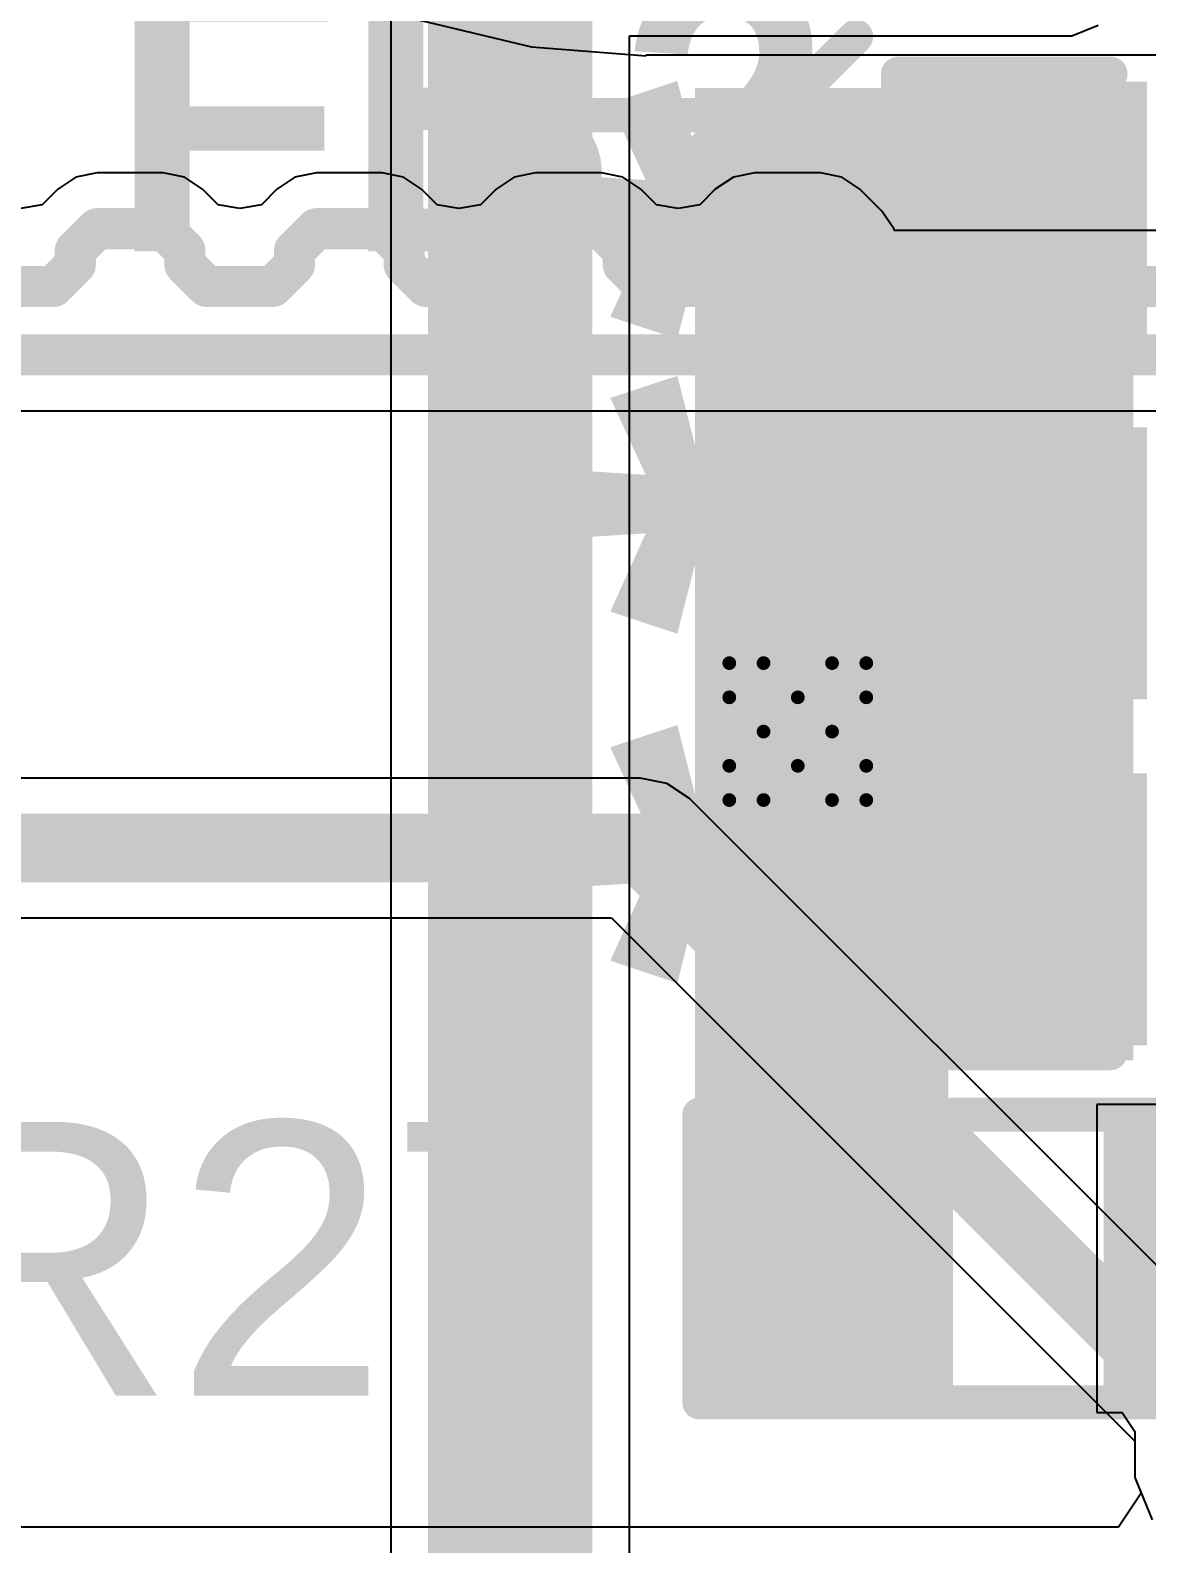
# Model space of a CAD drawing. Header units: inches. Extents: x -0.2 to 17.4, y -0.2 to 2.6.
# Drawn here: x 0.6389 to 0.8019, y 0.0514 to 0.2724 of the extents above; entities that cross this region are included whole.
import ezdxf

# ---------------------------------------------------------------- set-up
doc = ezdxf.new("R2010")
doc.units = ezdxf.units.IN
doc.header["$MEASUREMENT"] = 0
for name, color, linetype in [('Bottom Layer', 5, 'Continuous'), ('Drill Drawing', 1, 'Continuous'), ('Top Layer', 1, 'Continuous'), ('Top Overlay', 2, 'Continuous'), ('Top Paste', 8, 'Continuous'), ('Top Solder', 216, 'Continuous'), ('Via Holes', 16, 'Continuous')]:
    doc.layers.add(name, color=color, linetype=linetype)
doc.styles.add('Arial', font='', dxfattribs={"height": 0.2})
doc.styles.add('Arial_Bold', font='', dxfattribs={"height": 0.2})
doc.styles.get('Arial').set_extended_font_data('Arial')
doc.styles.get('Arial_Bold').set_extended_font_data('Arial', bold=True)

# ---------------------------------------------------------------- blocks, each defined once
blk = doc.blocks.new('R___0603_30')
at = {"layer": 'Top Layer'}
for points in [[(-0.015, 0.0175), (-0.015, -0.0175), (-0.045, -0.0175), (-0.045, 0.0175)], [(0.045, 0.0175), (0.045, -0.0175), (0.015, -0.0175), (0.015, 0.0175)]]:
    blk.add_hatch(color=1, dxfattribs=at).paths.add_polyline_path(points)
at = {"layer": 'Top Paste'}
for points in [[(-0.015, 0.0175), (-0.015, -0.0175), (-0.045, -0.0175), (-0.045, 0.0175)], [(0.045, 0.0175), (0.045, -0.0175), (0.015, -0.0175), (0.015, 0.0175)]]:
    blk.add_hatch(color=8, dxfattribs=at).paths.add_polyline_path(points)
at = {"layer": 'Top Solder'}
for points in [[(-0.011, 0.0215), (-0.011, -0.0215), (-0.049, -0.0215), (-0.049, 0.0215)], [(0.049, 0.0215), (0.049, -0.0215), (0.011, -0.0215), (0.011, 0.0215)]]:
    blk.add_hatch(color=216, dxfattribs=at).paths.add_polyline_path(points)
at = {"layer": 'Top Overlay'}
for points in [[(0.048, 0.021, 0.005, 0.005, 0), (-0.048, 0.021, 0.005, 0.005, 0)], [(-0.048, 0.021, 0.005, 0.005, 0), (-0.048, -0.021, 0.005, 0.005, 0)], [(0.048, 0.021, 0.005, 0.005, 0), (0.048, -0.021, 0.005, 0.005, 0)], [(0.048, -0.021, 0.005, 0.005, 0), (-0.048, -0.021, 0.005, 0.005, 0)]]:
    blk.add_lwpolyline(points, format="xyseb", dxfattribs=at)
for points in [[(-0.04925, 0.021, 0.0025, 0.0025, 1), (-0.04675, 0.021, 0.0025, 0.0025, 1)], [(-0.04925, 0.021, 0.0025, 0.0025, 1), (-0.04675, 0.021, 0.0025, 0.0025, 1)], [(0.04675, 0.021, 0.0025, 0.0025, 1), (0.04925, 0.021, 0.0025, 0.0025, 1)], [(0.04675, 0.021, 0.0025, 0.0025, 1), (0.04925, 0.021, 0.0025, 0.0025, 1)], [(-0.04925, -0.021, 0.0025, 0.0025, 1), (-0.04675, -0.021, 0.0025, 0.0025, 1)], [(-0.04925, -0.021, 0.0025, 0.0025, 1), (-0.04675, -0.021, 0.0025, 0.0025, 1)], [(0.04675, -0.021, 0.0025, 0.0025, 1), (0.04925, -0.021, 0.0025, 0.0025, 1)], [(0.04675, -0.021, 0.0025, 0.0025, 1), (0.04925, -0.021, 0.0025, 0.0025, 1)]]:
    blk.add_lwpolyline(points, format="xyseb", close=True, dxfattribs=at)
blk = doc.blocks.new('C___0603_83')
at = {"layer": 'Top Layer'}
for points in [[(-0.015, 0.0175), (-0.015, -0.0175), (-0.045, -0.0175), (-0.045, 0.0175)], [(0.045, 0.0175), (0.045, -0.0175), (0.015, -0.0175), (0.015, 0.0175)]]:
    blk.add_hatch(color=1, dxfattribs=at).paths.add_polyline_path(points)
at = {"layer": 'Top Paste'}
for points in [[(-0.015, 0.0175), (-0.015, -0.0175), (-0.045, -0.0175), (-0.045, 0.0175)], [(0.045, 0.0175), (0.045, -0.0175), (0.015, -0.0175), (0.015, 0.0175)]]:
    blk.add_hatch(color=8, dxfattribs=at).paths.add_polyline_path(points)
at = {"layer": 'Top Solder'}
for points in [[(-0.01264, 0.01986), (-0.01264, -0.01986), (-0.04736, -0.01986), (-0.04736, 0.01986)], [(0.04736, 0.01986), (0.04736, -0.01986), (0.01264, -0.01986), (0.01264, 0.01986)]]:
    blk.add_hatch(color=216, dxfattribs=at).paths.add_polyline_path(points)
at = {"layer": 'Top Overlay'}
for points in [[(-0.049, 0.021, 0.005, 0.005, 0), (-0.018, 0.021, 0.005, 0.005, 0)], [(-0.049, -0.021, 0.005, 0.005, 0), (-0.049, 0.021, 0.005, 0.005, 0)], [(0.018, 0.021, 0.005, 0.005, 0), (0.049, 0.021, 0.005, 0.005, 0)], [(0.049, -0.021, 0.005, 0.005, 0), (0.049, 0.021, 0.005, 0.005, 0)], [(-0.049, -0.021, 0.005, 0.005, 0), (-0.018, -0.021, 0.005, 0.005, 0)], [(0.018, -0.021, 0.005, 0.005, 0), (0.049, -0.021, 0.005, 0.005, 0)]]:
    blk.add_lwpolyline(points, format="xyseb", dxfattribs=at)
for points in [[(-0.05025, 0.021, 0.0025, 0.0025, 1), (-0.04775, 0.021, 0.0025, 0.0025, 1)], [(-0.05025, 0.021, 0.0025, 0.0025, 1), (-0.04775, 0.021, 0.0025, 0.0025, 1)], [(-0.01925, 0.021, 0.0025, 0.0025, 1), (-0.01675, 0.021, 0.0025, 0.0025, 1)], [(0.01675, 0.021, 0.0025, 0.0025, 1), (0.01925, 0.021, 0.0025, 0.0025, 1)], [(0.04775, 0.021, 0.0025, 0.0025, 1), (0.05025, 0.021, 0.0025, 0.0025, 1)], [(0.04775, 0.021, 0.0025, 0.0025, 1), (0.05025, 0.021, 0.0025, 0.0025, 1)], [(-0.05025, -0.021, 0.0025, 0.0025, 1), (-0.04775, -0.021, 0.0025, 0.0025, 1)], [(-0.05025, -0.021, 0.0025, 0.0025, 1), (-0.04775, -0.021, 0.0025, 0.0025, 1)], [(-0.01925, -0.021, 0.0025, 0.0025, 1), (-0.01675, -0.021, 0.0025, 0.0025, 1)], [(0.01675, -0.021, 0.0025, 0.0025, 1), (0.01925, -0.021, 0.0025, 0.0025, 1)], [(0.04775, -0.021, 0.0025, 0.0025, 1), (0.05025, -0.021, 0.0025, 0.0025, 1)], [(0.04775, -0.021, 0.0025, 0.0025, 1), (0.05025, -0.021, 0.0025, 0.0025, 1)]]:
    blk.add_lwpolyline(points, format="xyseb", close=True, dxfattribs=at)
blk = doc.blocks.new('C___0603_84')
at = {"layer": 'Top Layer'}
for points in [[(-0.015, 0.0175), (-0.015, -0.0175), (-0.045, -0.0175), (-0.045, 0.0175)], [(0.045, 0.0175), (0.045, -0.0175), (0.015, -0.0175), (0.015, 0.0175)]]:
    blk.add_hatch(color=1, dxfattribs=at).paths.add_polyline_path(points)
at = {"layer": 'Top Paste'}
for points in [[(-0.015, 0.0175), (-0.015, -0.0175), (-0.045, -0.0175), (-0.045, 0.0175)], [(0.045, 0.0175), (0.045, -0.0175), (0.015, -0.0175), (0.015, 0.0175)]]:
    blk.add_hatch(color=8, dxfattribs=at).paths.add_polyline_path(points)
at = {"layer": 'Top Solder'}
for points in [[(-0.01264, 0.01986), (-0.01264, -0.01986), (-0.04736, -0.01986), (-0.04736, 0.01986)], [(0.04736, 0.01986), (0.04736, -0.01986), (0.01264, -0.01986), (0.01264, 0.01986)]]:
    blk.add_hatch(color=216, dxfattribs=at).paths.add_polyline_path(points)
at = {"layer": 'Top Overlay'}
for points in [[(-0.049, 0.021, 0.005, 0.005, 0), (-0.018, 0.021, 0.005, 0.005, 0)], [(-0.049, -0.021, 0.005, 0.005, 0), (-0.049, 0.021, 0.005, 0.005, 0)], [(0.018, 0.021, 0.005, 0.005, 0), (0.049, 0.021, 0.005, 0.005, 0)], [(0.049, -0.021, 0.005, 0.005, 0), (0.049, 0.021, 0.005, 0.005, 0)], [(-0.049, -0.021, 0.005, 0.005, 0), (-0.018, -0.021, 0.005, 0.005, 0)], [(0.018, -0.021, 0.005, 0.005, 0), (0.049, -0.021, 0.005, 0.005, 0)]]:
    blk.add_lwpolyline(points, format="xyseb", dxfattribs=at)
for points in [[(-0.05025, 0.021, 0.0025, 0.0025, 1), (-0.04775, 0.021, 0.0025, 0.0025, 1)], [(-0.05025, 0.021, 0.0025, 0.0025, 1), (-0.04775, 0.021, 0.0025, 0.0025, 1)], [(-0.01925, 0.021, 0.0025, 0.0025, 1), (-0.01675, 0.021, 0.0025, 0.0025, 1)], [(0.01675, 0.021, 0.0025, 0.0025, 1), (0.01925, 0.021, 0.0025, 0.0025, 1)], [(0.04775, 0.021, 0.0025, 0.0025, 1), (0.05025, 0.021, 0.0025, 0.0025, 1)], [(0.04775, 0.021, 0.0025, 0.0025, 1), (0.05025, 0.021, 0.0025, 0.0025, 1)], [(-0.05025, -0.021, 0.0025, 0.0025, 1), (-0.04775, -0.021, 0.0025, 0.0025, 1)], [(-0.05025, -0.021, 0.0025, 0.0025, 1), (-0.04775, -0.021, 0.0025, 0.0025, 1)], [(-0.01925, -0.021, 0.0025, 0.0025, 1), (-0.01675, -0.021, 0.0025, 0.0025, 1)], [(0.01675, -0.021, 0.0025, 0.0025, 1), (0.01925, -0.021, 0.0025, 0.0025, 1)], [(0.04775, -0.021, 0.0025, 0.0025, 1), (0.05025, -0.021, 0.0025, 0.0025, 1)], [(0.04775, -0.021, 0.0025, 0.0025, 1), (0.05025, -0.021, 0.0025, 0.0025, 1)]]:
    blk.add_lwpolyline(points, format="xyseb", close=True, dxfattribs=at)
blk = doc.blocks.new('C___0603_85')
at = {"layer": 'Top Layer'}
for points in [[(-0.015, 0.0175), (-0.015, -0.0175), (-0.045, -0.0175), (-0.045, 0.0175)], [(0.045, 0.0175), (0.045, -0.0175), (0.015, -0.0175), (0.015, 0.0175)]]:
    blk.add_hatch(color=1, dxfattribs=at).paths.add_polyline_path(points)
at = {"layer": 'Top Paste'}
for points in [[(-0.015, 0.0175), (-0.015, -0.0175), (-0.045, -0.0175), (-0.045, 0.0175)], [(0.045, 0.0175), (0.045, -0.0175), (0.015, -0.0175), (0.015, 0.0175)]]:
    blk.add_hatch(color=8, dxfattribs=at).paths.add_polyline_path(points)
at = {"layer": 'Top Solder'}
for points in [[(-0.01264, 0.01986), (-0.01264, -0.01986), (-0.04736, -0.01986), (-0.04736, 0.01986)], [(0.04736, 0.01986), (0.04736, -0.01986), (0.01264, -0.01986), (0.01264, 0.01986)]]:
    blk.add_hatch(color=216, dxfattribs=at).paths.add_polyline_path(points)
at = {"layer": 'Top Overlay'}
for points in [[(-0.049, 0.021, 0.005, 0.005, 0), (-0.018, 0.021, 0.005, 0.005, 0)], [(-0.049, -0.021, 0.005, 0.005, 0), (-0.049, 0.021, 0.005, 0.005, 0)], [(0.018, 0.021, 0.005, 0.005, 0), (0.049, 0.021, 0.005, 0.005, 0)], [(0.049, -0.021, 0.005, 0.005, 0), (0.049, 0.021, 0.005, 0.005, 0)], [(-0.049, -0.021, 0.005, 0.005, 0), (-0.018, -0.021, 0.005, 0.005, 0)], [(0.018, -0.021, 0.005, 0.005, 0), (0.049, -0.021, 0.005, 0.005, 0)]]:
    blk.add_lwpolyline(points, format="xyseb", dxfattribs=at)
for points in [[(-0.05025, 0.021, 0.0025, 0.0025, 1), (-0.04775, 0.021, 0.0025, 0.0025, 1)], [(-0.05025, 0.021, 0.0025, 0.0025, 1), (-0.04775, 0.021, 0.0025, 0.0025, 1)], [(-0.01925, 0.021, 0.0025, 0.0025, 1), (-0.01675, 0.021, 0.0025, 0.0025, 1)], [(0.01675, 0.021, 0.0025, 0.0025, 1), (0.01925, 0.021, 0.0025, 0.0025, 1)], [(0.04775, 0.021, 0.0025, 0.0025, 1), (0.05025, 0.021, 0.0025, 0.0025, 1)], [(0.04775, 0.021, 0.0025, 0.0025, 1), (0.05025, 0.021, 0.0025, 0.0025, 1)], [(-0.05025, -0.021, 0.0025, 0.0025, 1), (-0.04775, -0.021, 0.0025, 0.0025, 1)], [(-0.05025, -0.021, 0.0025, 0.0025, 1), (-0.04775, -0.021, 0.0025, 0.0025, 1)], [(-0.01925, -0.021, 0.0025, 0.0025, 1), (-0.01675, -0.021, 0.0025, 0.0025, 1)], [(0.01675, -0.021, 0.0025, 0.0025, 1), (0.01925, -0.021, 0.0025, 0.0025, 1)], [(0.04775, -0.021, 0.0025, 0.0025, 1), (0.05025, -0.021, 0.0025, 0.0025, 1)], [(0.04775, -0.021, 0.0025, 0.0025, 1), (0.05025, -0.021, 0.0025, 0.0025, 1)]]:
    blk.add_lwpolyline(points, format="xyseb", close=True, dxfattribs=at)

msp = doc.modelspace()

# ---------------------------------------------------------------- hatches: boundary and pattern name
at = {"layer": 'Bottom Layer'}
h = msp.add_hatch(color=5, dxfattribs=at)
edge = h.paths.add_edge_path()
edge.add_arc((0.751, 0.17), 0.01181, 0, 360)
at = {"layer": 'Top Layer'}
for points in [[(0.697, 0.025), (0.721, 0.025), (0.721, 0.315), (0.697, 0.315)], [(0.736, 0.122), (0.8, 0.122), (0.8, 0.264), (0.736, 0.264)], [(0.736, 0.072), (0.773, 0.072), (0.773, 0.126), (0.736, 0.126)]]:
    msp.add_hatch(color=1, dxfattribs=at).paths.add_polyline_path(points)
h = msp.add_hatch(color=1, dxfattribs=at)
edge = h.paths.add_edge_path()
edge.add_arc((0.751, 0.17), 0.01181, 0, 360)
at = {"layer": 'Via Holes'}
h = msp.add_hatch(color=7, dxfattribs=at)
edge = h.paths.add_edge_path()
edge.add_arc((0.751, 0.17), 0.00591, 0, 360)

# ---------------------------------------------------------------- linework, layer by layer
at = {"layer": 'Bottom Layer'}
for p, q in [((0.6958, 0.27391), (0.71212, 0.26999)), ((0.71212, 0.26999), (0.72886, 0.26867)), ((0.72886, 0.26867), (0.72886, 0.26884)), ((0.72886, 0.26884), (0.90823, 0.26884)), ((0.64559, 0.25098), (0.64295, 0.24921)), ((0.64872, 0.2516), (0.64559, 0.25098)), ((0.65831, 0.2516), (0.64872, 0.2516)), ((0.64872, 0.2516), (0.64872, 0.2516)), ((0.65832, 0.2516), (0.65831, 0.2516)), ((0.66144, 0.25098), (0.65832, 0.2516)), ((0.66408, 0.24921), (0.66144, 0.25098)), ((0.67759, 0.25098), (0.67495, 0.24921)), ((0.68072, 0.2516), (0.67759, 0.25098)), ((0.69031, 0.2516), (0.68072, 0.2516)), ((0.68072, 0.2516), (0.68072, 0.2516)), ((0.69032, 0.2516), (0.69031, 0.2516)), ((0.69344, 0.25098), (0.69032, 0.2516)), ((0.69608, 0.24921), (0.69344, 0.25098)), ((0.70959, 0.25098), (0.70695, 0.24921)), ((0.71272, 0.2516), (0.70959, 0.25098)), ((0.72231, 0.2516), (0.71272, 0.2516)), ((0.71272, 0.2516), (0.71272, 0.2516)), ((0.72232, 0.2516), (0.72231, 0.2516)), ((0.72544, 0.25098), (0.72232, 0.2516)), ((0.72808, 0.24921), (0.72544, 0.25098)), ((0.74159, 0.25098), (0.73895, 0.24921)), ((0.74472, 0.2516), (0.74159, 0.25098)), ((0.75431, 0.2516), (0.74472, 0.2516)), ((0.74472, 0.2516), (0.74472, 0.2516)), ((0.75432, 0.2516), (0.75431, 0.2516)), ((0.75744, 0.25098), (0.75432, 0.2516)), ((0.76008, 0.24921), (0.75744, 0.25098)), ((0.64295, 0.24921), (0.64068, 0.24694)), ((0.64295, 0.24921), (0.64295, 0.24921)), ((0.66635, 0.24694), (0.66408, 0.24921)), ((0.67495, 0.24921), (0.67268, 0.24694)), ((0.67495, 0.24921), (0.67495, 0.24921)), ((0.69835, 0.24694), (0.69608, 0.24921)), ((0.70695, 0.24921), (0.70468, 0.24694)), ((0.70695, 0.24921), (0.70695, 0.24921)), ((0.73035, 0.24694), (0.72808, 0.24921)), ((0.73895, 0.24921), (0.73668, 0.24694)), ((0.73895, 0.24921), (0.73895, 0.24921)), ((0.76328, 0.24601), (0.76008, 0.24921)), ((0.64068, 0.24694), (0.63752, 0.2464)), ((0.66952, 0.2464), (0.66635, 0.24694)), ((0.67268, 0.24694), (0.66952, 0.2464)), ((0.70152, 0.2464), (0.69835, 0.24694)), ((0.70468, 0.24694), (0.70152, 0.2464)), ((0.73352, 0.2464), (0.73035, 0.24694)), ((0.73668, 0.24694), (0.73352, 0.2464)), ((0.76505, 0.24337), (0.76328, 0.24601)), ((0.76328, 0.24601), (0.76328, 0.24601)), ((0.76509, 0.24316), (0.76505, 0.24337)), ((0.85402, 0.24316), (0.76509, 0.24316)), ((0.59916, 0.21684), (0.84988, 0.21684)), ((0.728, 0.1632), (0.30822, 0.1632)), ((0.7319, 0.16242), (0.728, 0.1632)), ((0.73521, 0.16021), (0.7319, 0.16242)), ((0.81418, 0.08124), (0.73521, 0.16021)), ((0.304, 0.1428), (0.72378, 0.1428)), ((0.72378, 0.1428), (0.80019, 0.06639)), ((0.80019, 0.06639), (0.80019, 0.06109)), ((0.80019, 0.06109), (0.80114, 0.0588)), ((0.80114, 0.0588), (0.7978, 0.0538)), ((0.7978, 0.0538), (0.38482, 0.0538))]:
    msp.add_line(p, q, dxfattribs=at)
for points in [[(0.64552, 0.24024, 0.006, 0.006, 0), (0.64872, 0.24344, 0.006, 0.006, 0)], [(0.64872, 0.24344, 0.006, 0.006, 0), (0.65832, 0.24344, 0.006, 0.006, 0)], [(0.65832, 0.24344, 0.006, 0.006, 0), (0.66152, 0.24024, 0.006, 0.006, 0)], [(0.67752, 0.24024, 0.006, 0.006, 0), (0.68072, 0.24344, 0.006, 0.006, 0)], [(0.68072, 0.24344, 0.006, 0.006, 0), (0.69032, 0.24344, 0.006, 0.006, 0)], [(0.69032, 0.24344, 0.006, 0.006, 0), (0.69352, 0.24024, 0.006, 0.006, 0)], [(0.70952, 0.24024, 0.006, 0.006, 0), (0.71272, 0.24344, 0.006, 0.006, 0)], [(0.71272, 0.24344, 0.006, 0.006, 0), (0.72232, 0.24344, 0.006, 0.006, 0)], [(0.72232, 0.24344, 0.006, 0.006, 0), (0.72552, 0.24024, 0.006, 0.006, 0)], [(0.74152, 0.24024, 0.006, 0.006, 0), (0.74472, 0.24344, 0.006, 0.006, 0)], [(0.74472, 0.24344, 0.006, 0.006, 0), (0.75432, 0.24344, 0.006, 0.006, 0)], [(0.75432, 0.24344, 0.006, 0.006, 0), (0.75752, 0.24024, 0.006, 0.006, 0)], [(0.64552, 0.2382, 0.006, 0.006, 0), (0.64552, 0.24024, 0.006, 0.006, 0)], [(0.66152, 0.2382, 0.006, 0.006, 0), (0.66152, 0.24024, 0.006, 0.006, 0)], [(0.67752, 0.2382, 0.006, 0.006, 0), (0.67752, 0.24024, 0.006, 0.006, 0)], [(0.69352, 0.2382, 0.006, 0.006, 0), (0.69352, 0.24024, 0.006, 0.006, 0)], [(0.70952, 0.2382, 0.006, 0.006, 0), (0.70952, 0.24024, 0.006, 0.006, 0)], [(0.72552, 0.2382, 0.006, 0.006, 0), (0.72552, 0.24024, 0.006, 0.006, 0)], [(0.74152, 0.2382, 0.006, 0.006, 0), (0.74152, 0.24024, 0.006, 0.006, 0)], [(0.75752, 0.23851, 0.006, 0.006, 0), (0.75752, 0.24024, 0.006, 0.006, 0)], [(0.64232, 0.235, 0.006, 0.006, 0), (0.64552, 0.2382, 0.006, 0.006, 0)], [(0.66152, 0.2382, 0.006, 0.006, 0), (0.66472, 0.235, 0.006, 0.006, 0)], [(0.67432, 0.235, 0.006, 0.006, 0), (0.67752, 0.2382, 0.006, 0.006, 0)], [(0.69352, 0.2382, 0.006, 0.006, 0), (0.69672, 0.235, 0.006, 0.006, 0)], [(0.70632, 0.235, 0.006, 0.006, 0), (0.70952, 0.2382, 0.006, 0.006, 0)], [(0.72552, 0.2382, 0.006, 0.006, 0), (0.72872, 0.235, 0.006, 0.006, 0)], [(0.73832, 0.235, 0.006, 0.006, 0), (0.74152, 0.2382, 0.006, 0.006, 0)], [(0.75752, 0.23851, 0.006, 0.006, 0), (0.76103, 0.235, 0.006, 0.006, 0)], [(0.63272, 0.235, 0.006, 0.006, 0), (0.64232, 0.235, 0.006, 0.006, 0)], [(0.66472, 0.235, 0.006, 0.006, 0), (0.67432, 0.235, 0.006, 0.006, 0)], [(0.69672, 0.235, 0.006, 0.006, 0), (0.70632, 0.235, 0.006, 0.006, 0)], [(0.72872, 0.235, 0.006, 0.006, 0), (0.73832, 0.235, 0.006, 0.006, 0)], [(0.76103, 0.235, 0.006, 0.006, 0), (0.7766, 0.235, 0.006, 0.006, 0)], [(0.7766, 0.235, 0.006, 0.006, 0), (0.85402, 0.235, 0.006, 0.006, 0)], [(0.597, 0.225, 0.006, 0.006, 0), (0.84988, 0.225, 0.006, 0.006, 0)], [(0.304, 0.153, 0.01, 0.01, 0), (0.728, 0.153, 0.01, 0.01, 0)], [(0.728, 0.153, 0.01, 0.01, 0), (0.81657, 0.06443, 0.01, 0.01, 0)]]:
    msp.add_lwpolyline(points, format="xyseb", dxfattribs=at)
for points in [[(0.64722, 0.24344, 0.003, 0.003, 1), (0.65022, 0.24344, 0.003, 0.003, 1)], [(0.64722, 0.24344, 0.003, 0.003, 1), (0.65022, 0.24344, 0.003, 0.003, 1)], [(0.65682, 0.24344, 0.003, 0.003, 1), (0.65982, 0.24344, 0.003, 0.003, 1)], [(0.65682, 0.24344, 0.003, 0.003, 1), (0.65982, 0.24344, 0.003, 0.003, 1)], [(0.67922, 0.24344, 0.003, 0.003, 1), (0.68222, 0.24344, 0.003, 0.003, 1)], [(0.67922, 0.24344, 0.003, 0.003, 1), (0.68222, 0.24344, 0.003, 0.003, 1)], [(0.68882, 0.24344, 0.003, 0.003, 1), (0.69182, 0.24344, 0.003, 0.003, 1)], [(0.68882, 0.24344, 0.003, 0.003, 1), (0.69182, 0.24344, 0.003, 0.003, 1)], [(0.71122, 0.24344, 0.003, 0.003, 1), (0.71422, 0.24344, 0.003, 0.003, 1)], [(0.71122, 0.24344, 0.003, 0.003, 1), (0.71422, 0.24344, 0.003, 0.003, 1)], [(0.72082, 0.24344, 0.003, 0.003, 1), (0.72382, 0.24344, 0.003, 0.003, 1)], [(0.72082, 0.24344, 0.003, 0.003, 1), (0.72382, 0.24344, 0.003, 0.003, 1)], [(0.74322, 0.24344, 0.003, 0.003, 1), (0.74622, 0.24344, 0.003, 0.003, 1)], [(0.74322, 0.24344, 0.003, 0.003, 1), (0.74622, 0.24344, 0.003, 0.003, 1)], [(0.75282, 0.24344, 0.003, 0.003, 1), (0.75582, 0.24344, 0.003, 0.003, 1)], [(0.75282, 0.24344, 0.003, 0.003, 1), (0.75582, 0.24344, 0.003, 0.003, 1)], [(0.64402, 0.24024, 0.003, 0.003, 1), (0.64702, 0.24024, 0.003, 0.003, 1)], [(0.64402, 0.24024, 0.003, 0.003, 1), (0.64702, 0.24024, 0.003, 0.003, 1)], [(0.66002, 0.24024, 0.003, 0.003, 1), (0.66302, 0.24024, 0.003, 0.003, 1)], [(0.66002, 0.24024, 0.003, 0.003, 1), (0.66302, 0.24024, 0.003, 0.003, 1)], [(0.67602, 0.24024, 0.003, 0.003, 1), (0.67902, 0.24024, 0.003, 0.003, 1)], [(0.67602, 0.24024, 0.003, 0.003, 1), (0.67902, 0.24024, 0.003, 0.003, 1)], [(0.69202, 0.24024, 0.003, 0.003, 1), (0.69502, 0.24024, 0.003, 0.003, 1)], [(0.69202, 0.24024, 0.003, 0.003, 1), (0.69502, 0.24024, 0.003, 0.003, 1)], [(0.70802, 0.24024, 0.003, 0.003, 1), (0.71102, 0.24024, 0.003, 0.003, 1)], [(0.70802, 0.24024, 0.003, 0.003, 1), (0.71102, 0.24024, 0.003, 0.003, 1)], [(0.72402, 0.24024, 0.003, 0.003, 1), (0.72702, 0.24024, 0.003, 0.003, 1)], [(0.72402, 0.24024, 0.003, 0.003, 1), (0.72702, 0.24024, 0.003, 0.003, 1)], [(0.74002, 0.24024, 0.003, 0.003, 1), (0.74302, 0.24024, 0.003, 0.003, 1)], [(0.74002, 0.24024, 0.003, 0.003, 1), (0.74302, 0.24024, 0.003, 0.003, 1)], [(0.75602, 0.24024, 0.003, 0.003, 1), (0.75902, 0.24024, 0.003, 0.003, 1)], [(0.75602, 0.24024, 0.003, 0.003, 1), (0.75902, 0.24024, 0.003, 0.003, 1)], [(0.64402, 0.2382, 0.003, 0.003, 1), (0.64702, 0.2382, 0.003, 0.003, 1)], [(0.64402, 0.2382, 0.003, 0.003, 1), (0.64702, 0.2382, 0.003, 0.003, 1)], [(0.66002, 0.2382, 0.003, 0.003, 1), (0.66302, 0.2382, 0.003, 0.003, 1)], [(0.66002, 0.2382, 0.003, 0.003, 1), (0.66302, 0.2382, 0.003, 0.003, 1)], [(0.67602, 0.2382, 0.003, 0.003, 1), (0.67902, 0.2382, 0.003, 0.003, 1)], [(0.67602, 0.2382, 0.003, 0.003, 1), (0.67902, 0.2382, 0.003, 0.003, 1)], [(0.69202, 0.2382, 0.003, 0.003, 1), (0.69502, 0.2382, 0.003, 0.003, 1)], [(0.69202, 0.2382, 0.003, 0.003, 1), (0.69502, 0.2382, 0.003, 0.003, 1)], [(0.70802, 0.2382, 0.003, 0.003, 1), (0.71102, 0.2382, 0.003, 0.003, 1)], [(0.70802, 0.2382, 0.003, 0.003, 1), (0.71102, 0.2382, 0.003, 0.003, 1)], [(0.72402, 0.2382, 0.003, 0.003, 1), (0.72702, 0.2382, 0.003, 0.003, 1)], [(0.72402, 0.2382, 0.003, 0.003, 1), (0.72702, 0.2382, 0.003, 0.003, 1)], [(0.74002, 0.2382, 0.003, 0.003, 1), (0.74302, 0.2382, 0.003, 0.003, 1)], [(0.74002, 0.2382, 0.003, 0.003, 1), (0.74302, 0.2382, 0.003, 0.003, 1)], [(0.75602, 0.23851, 0.003, 0.003, 1), (0.75902, 0.23851, 0.003, 0.003, 1)], [(0.75602, 0.23851, 0.003, 0.003, 1), (0.75902, 0.23851, 0.003, 0.003, 1)], [(0.64082, 0.235, 0.003, 0.003, 1), (0.64382, 0.235, 0.003, 0.003, 1)], [(0.64082, 0.235, 0.003, 0.003, 1), (0.64382, 0.235, 0.003, 0.003, 1)], [(0.66322, 0.235, 0.003, 0.003, 1), (0.66622, 0.235, 0.003, 0.003, 1)], [(0.66322, 0.235, 0.003, 0.003, 1), (0.66622, 0.235, 0.003, 0.003, 1)], [(0.67282, 0.235, 0.003, 0.003, 1), (0.67582, 0.235, 0.003, 0.003, 1)], [(0.67282, 0.235, 0.003, 0.003, 1), (0.67582, 0.235, 0.003, 0.003, 1)], [(0.69522, 0.235, 0.003, 0.003, 1), (0.69822, 0.235, 0.003, 0.003, 1)], [(0.69522, 0.235, 0.003, 0.003, 1), (0.69822, 0.235, 0.003, 0.003, 1)], [(0.70482, 0.235, 0.003, 0.003, 1), (0.70782, 0.235, 0.003, 0.003, 1)], [(0.70482, 0.235, 0.003, 0.003, 1), (0.70782, 0.235, 0.003, 0.003, 1)], [(0.72722, 0.235, 0.003, 0.003, 1), (0.73022, 0.235, 0.003, 0.003, 1)], [(0.72722, 0.235, 0.003, 0.003, 1), (0.73022, 0.235, 0.003, 0.003, 1)], [(0.73682, 0.235, 0.003, 0.003, 1), (0.73982, 0.235, 0.003, 0.003, 1)], [(0.73682, 0.235, 0.003, 0.003, 1), (0.73982, 0.235, 0.003, 0.003, 1)], [(0.75953, 0.235, 0.003, 0.003, 1), (0.76253, 0.235, 0.003, 0.003, 1)], [(0.75953, 0.235, 0.003, 0.003, 1), (0.76253, 0.235, 0.003, 0.003, 1)], [(0.7751, 0.235, 0.003, 0.003, 1), (0.7781, 0.235, 0.003, 0.003, 1)], [(0.7751, 0.235, 0.003, 0.003, 1), (0.7781, 0.235, 0.003, 0.003, 1)], [(0.7255, 0.153, 0.005, 0.005, 1), (0.7305, 0.153, 0.005, 0.005, 1)], [(0.7255, 0.153, 0.005, 0.005, 1), (0.7305, 0.153, 0.005, 0.005, 1)]]:
    msp.add_lwpolyline(points, format="xyseb", close=True, dxfattribs=at)
at = {"layer": 'Drill Drawing'}
for points in [[(0.741, 0.175, 0.002, 0.002, 0), (0.741, 0.18, 0.002, 0.002, 0)], [(0.741, 0.18, 0.002, 0.002, 0), (0.746, 0.18, 0.002, 0.002, 0)], [(0.746, 0.18, 0.002, 0.002, 0), (0.751, 0.175, 0.002, 0.002, 0)], [(0.751, 0.175, 0.002, 0.002, 0), (0.756, 0.18, 0.002, 0.002, 0)], [(0.756, 0.18, 0.002, 0.002, 0), (0.761, 0.18, 0.002, 0.002, 0)], [(0.761, 0.175, 0.002, 0.002, 0), (0.761, 0.18, 0.002, 0.002, 0)], [(0.741, 0.175, 0.002, 0.002, 0), (0.746, 0.17, 0.002, 0.002, 0)], [(0.756, 0.17, 0.002, 0.002, 0), (0.761, 0.175, 0.002, 0.002, 0)], [(0.741, 0.165, 0.002, 0.002, 0), (0.746, 0.17, 0.002, 0.002, 0)], [(0.756, 0.17, 0.002, 0.002, 0), (0.761, 0.165, 0.002, 0.002, 0)], [(0.741, 0.16, 0.002, 0.002, 0), (0.741, 0.165, 0.002, 0.002, 0)], [(0.746, 0.16, 0.002, 0.002, 0), (0.751, 0.165, 0.002, 0.002, 0)], [(0.751, 0.165, 0.002, 0.002, 0), (0.756, 0.16, 0.002, 0.002, 0)], [(0.761, 0.16, 0.002, 0.002, 0), (0.761, 0.165, 0.002, 0.002, 0)], [(0.741, 0.16, 0.002, 0.002, 0), (0.746, 0.16, 0.002, 0.002, 0)], [(0.756, 0.16, 0.002, 0.002, 0), (0.761, 0.16, 0.002, 0.002, 0)]]:
    msp.add_lwpolyline(points, format="xyseb", dxfattribs=at)
for points in [[(0.7405, 0.18, 0.001, 0.001, 1), (0.7415, 0.18, 0.001, 0.001, 1)], [(0.7405, 0.18, 0.001, 0.001, 1), (0.7415, 0.18, 0.001, 0.001, 1)], [(0.7455, 0.18, 0.001, 0.001, 1), (0.7465, 0.18, 0.001, 0.001, 1)], [(0.7455, 0.18, 0.001, 0.001, 1), (0.7465, 0.18, 0.001, 0.001, 1)], [(0.7555, 0.18, 0.001, 0.001, 1), (0.7565, 0.18, 0.001, 0.001, 1)], [(0.7555, 0.18, 0.001, 0.001, 1), (0.7565, 0.18, 0.001, 0.001, 1)], [(0.7605, 0.18, 0.001, 0.001, 1), (0.7615, 0.18, 0.001, 0.001, 1)], [(0.7605, 0.18, 0.001, 0.001, 1), (0.7615, 0.18, 0.001, 0.001, 1)], [(0.7405, 0.175, 0.001, 0.001, 1), (0.7415, 0.175, 0.001, 0.001, 1)], [(0.7405, 0.175, 0.001, 0.001, 1), (0.7415, 0.175, 0.001, 0.001, 1)], [(0.7505, 0.175, 0.001, 0.001, 1), (0.7515, 0.175, 0.001, 0.001, 1)], [(0.7505, 0.175, 0.001, 0.001, 1), (0.7515, 0.175, 0.001, 0.001, 1)], [(0.7605, 0.175, 0.001, 0.001, 1), (0.7615, 0.175, 0.001, 0.001, 1)], [(0.7605, 0.175, 0.001, 0.001, 1), (0.7615, 0.175, 0.001, 0.001, 1)], [(0.7455, 0.17, 0.001, 0.001, 1), (0.7465, 0.17, 0.001, 0.001, 1)], [(0.7455, 0.17, 0.001, 0.001, 1), (0.7465, 0.17, 0.001, 0.001, 1)], [(0.7555, 0.17, 0.001, 0.001, 1), (0.7565, 0.17, 0.001, 0.001, 1)], [(0.7555, 0.17, 0.001, 0.001, 1), (0.7565, 0.17, 0.001, 0.001, 1)], [(0.7405, 0.165, 0.001, 0.001, 1), (0.7415, 0.165, 0.001, 0.001, 1)], [(0.7405, 0.165, 0.001, 0.001, 1), (0.7415, 0.165, 0.001, 0.001, 1)], [(0.7505, 0.165, 0.001, 0.001, 1), (0.7515, 0.165, 0.001, 0.001, 1)], [(0.7505, 0.165, 0.001, 0.001, 1), (0.7515, 0.165, 0.001, 0.001, 1)], [(0.7605, 0.165, 0.001, 0.001, 1), (0.7615, 0.165, 0.001, 0.001, 1)], [(0.7605, 0.165, 0.001, 0.001, 1), (0.7615, 0.165, 0.001, 0.001, 1)], [(0.7405, 0.16, 0.001, 0.001, 1), (0.7415, 0.16, 0.001, 0.001, 1)], [(0.7405, 0.16, 0.001, 0.001, 1), (0.7415, 0.16, 0.001, 0.001, 1)], [(0.7455, 0.16, 0.001, 0.001, 1), (0.7465, 0.16, 0.001, 0.001, 1)], [(0.7455, 0.16, 0.001, 0.001, 1), (0.7465, 0.16, 0.001, 0.001, 1)], [(0.7555, 0.16, 0.001, 0.001, 1), (0.7565, 0.16, 0.001, 0.001, 1)], [(0.7555, 0.16, 0.001, 0.001, 1), (0.7565, 0.16, 0.001, 0.001, 1)], [(0.7605, 0.16, 0.001, 0.001, 1), (0.7615, 0.16, 0.001, 0.001, 1)], [(0.7605, 0.16, 0.001, 0.001, 1), (0.7615, 0.16, 0.001, 0.001, 1)]]:
    msp.add_lwpolyline(points, format="xyseb", close=True, dxfattribs=at)
at = {"layer": 'Top Layer'}
for p, q in [((0.69159, 0.277), (0.69159, 0.038)), ((0.791, 0.27159), (0.79483, 0.27317)), ((0.72641, 0.04341), (0.72641, 0.27159)), ((0.72641, 0.27159), (0.791, 0.27159)), ((0.83464, 0.11555), (0.79464, 0.11555)), ((0.79464, 0.11555), (0.79464, 0.07055)), ((0.79464, 0.07055), (0.79834, 0.07055)), ((0.79834, 0.07055), (0.80019, 0.06778)), ((0.80019, 0.06778), (0.80019, 0.06109)), ((0.80019, 0.06109), (0.80275, 0.05491))]:
    msp.add_line(p, q, dxfattribs=at)
msp.add_lwpolyline([(0.709, 0.17, 0.022, 0.022, 0), (0.709, 0.296, 0.022, 0.022, 0)], format="xyseb", dxfattribs=at)
msp.add_lwpolyline([(0.7035, 0.17, 0.011, 0.011, 1), (0.7145, 0.17, 0.011, 0.011, 1)], format="xyseb", close=True, dxfattribs=at)
at = {"layer": 'Top Overlay'}
for points in [[(0.748, 0.26, 0.005, 0.005, 0), (0.7595, 0.2715, 0.005, 0.005, 0)], [(0.717, 0.26, 0.005, 0.005, 0), (0.748, 0.26, 0.005, 0.005, 0)]]:
    msp.add_lwpolyline(points, format="xyseb", dxfattribs=at)
for points in [[(0.75825, 0.2715, 0.0025, 0.0025, 1), (0.76075, 0.2715, 0.0025, 0.0025, 1)], [(0.71575, 0.26, 0.0025, 0.0025, 1), (0.71825, 0.26, 0.0025, 0.0025, 1)], [(0.74675, 0.26, 0.0025, 0.0025, 1), (0.74925, 0.26, 0.0025, 0.0025, 1)], [(0.74675, 0.26, 0.0025, 0.0025, 1), (0.74925, 0.26, 0.0025, 0.0025, 1)]]:
    msp.add_lwpolyline(points, format="xyseb", close=True, dxfattribs=at)

# ---------------------------------------------------------------- block references
for name, p in [('C___0603_85', (0.81464, 0.24505)), ('C___0603_83', (0.81464, 0.19455)), ('C___0603_84', (0.81464, 0.14405))]:
    msp.add_blockref(name, p)
at = {"rotation": 180}
msp.add_blockref('R___0603_30', (0.78464, 0.09305), dxfattribs=at)

# ---------------------------------------------------------------- texts
at = {"layer": 'Top Overlay'}
for s, style, p in [('FB2', 'Arial_Bold', (0.65043, 0.24015)), ('R27', 'Arial', (0.61968, 0.07301))]:
    msp.add_text(s, height=0.04, dxfattribs=dict(at, style=style)).set_placement(p)
at = {"layer": 'Top Overlay', "style": 'Arial_Bold'}
for p in [(0.78518, 0.22705), (0.78518, 0.184), (0.78518, 0.133)]:
    msp.add_text('*', height=0.07, rotation=90, dxfattribs=at).set_placement(p)

doc.saveas('drawing.dxf')
